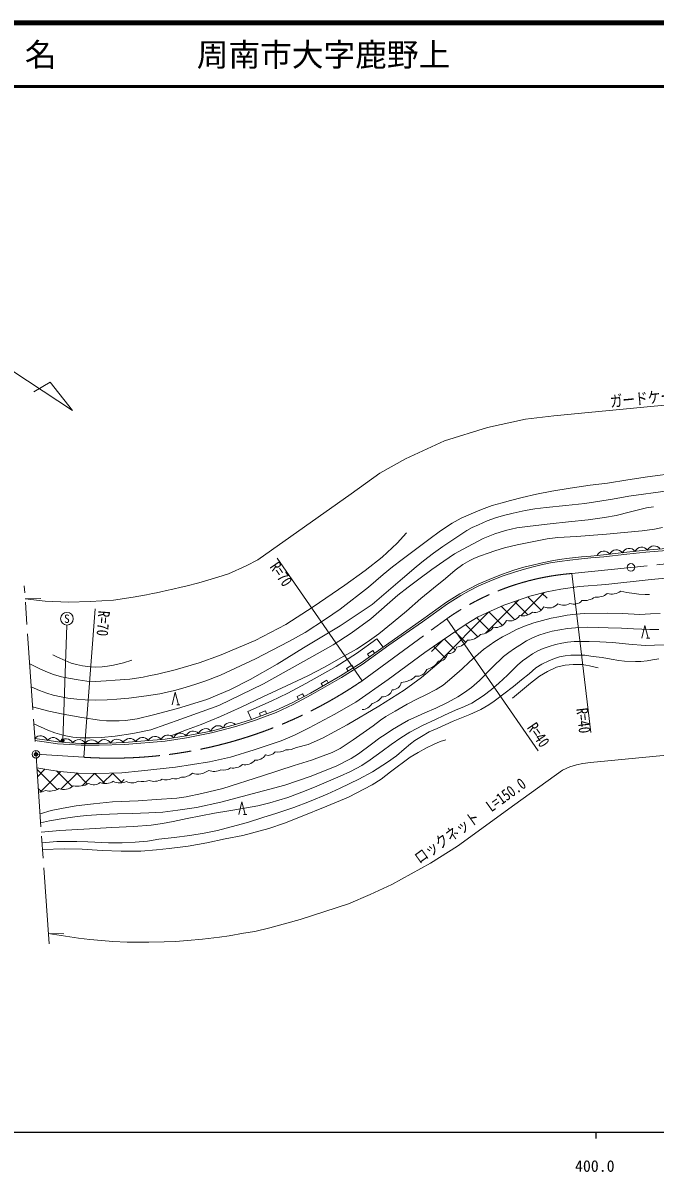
# Model space of a CAD drawing. Units: millimetres, scale not verified. Extents: x 40000 to 680000, y 20000 to 380000.
# Drawn here: x 377584 to 477354, y 198715 to 380000 of the extents above; entities that cross this region are included whole.
import ezdxf
from ezdxf.enums import TextEntityAlignment as Align

# ---------------------------------------------------------------- set-up
doc = ezdxf.new("R2010")
doc.units = ezdxf.units.MM
doc.header["$LTSCALE"] = 1000
doc.header["$PDMODE"] = 32
doc.header["$PDSIZE"] = 500
doc.linetypes.add('CHAIN', pattern=[18.5, 12, -1.5, 3.5, -1.5])
for name, color, linetype, lineweight in [('M-BGD', 7, 'Continuous', 13), ('M-BMK', 2, 'CHAIN', 13), ('M-BMK-SRVR', 3, 'Continuous', 13), ('M-STR-HTXT', 7, 'Continuous', 13), ('M-STR-STRC', 7, 'Continuous', 13), ('M-TTL', 2, 'Continuous', 140), ('M-TTL-BAND', 7, 'Continuous', 25), ('M-TTL-LINE', 7, 'Continuous', 50)]:
    doc.layers.add(name, color=color, linetype=linetype, lineweight=lineweight)
doc.layers.add('M-OTRS', color=6, linetype='Continuous')
doc.layers.add('M-TTL-TXT', color=7, linetype='Continuous')
doc.styles.add('ＭＳ ゴシック', font='')
doc.styles.get('ＭＳ ゴシック').set_extended_font_data('MS Gothic')
pattern_1 = [(45, (-0, 0), (-1414.2136, 1414.2136), []), (135, (-0, 0), (-1414.2136, -1414.2136), [])]

msp = doc.modelspace()

# ---------------------------------------------------------------- hatches: boundary and pattern name
at = {"layer": 'M-BGD'}
h = msp.add_hatch(dxfattribs=at)
h.set_pattern_fill('USER', color=256, style=0, pattern_type=2)
h.set_pattern_definition(pattern_1)
h.paths.add_polyline_path([(453909, 285748, 0.34589), (455959, 286523, 0.23541), (458014, 287033, 0.34935), (459794, 287884, 0.07688), (460341, 287719), (460282, 290244), (457604, 289552), (455642, 288906), (453488, 288145), (451363, 287197), (449436, 286288), (447532, 285165), (443770, 282572), (441811, 281214), (443152, 279307, 0.38045), (444603, 280525, 0.42573), (446010, 281545, 0.2409), (447761, 282625, 0.21603), (449788, 283522, 0.20224), (451830, 284651, 0.35389)])
h = msp.add_hatch(dxfattribs=at)
h.set_pattern_fill('USER', color=256, style=0, pattern_type=2)
h.set_pattern_definition(pattern_1)
h.paths.add_polyline_path([(393507, 261733), (393214, 261705), (389269, 261591), (386291, 261647), (383404, 261925), (381958, 262095), (379780, 262479), (380041, 258693, 0.22225), (381116, 258932, 0.21582), (383258, 259200, 0.27905), (385483, 259625, 0.15616), (387981, 260015, 0.28669), (389781, 260154, 0.22413), (391865, 260354, 0.19621), (393587, 260202)])
at = {"layer": 'M-STR-HTXT'}
msp.add_hatch(color=256, dxfattribs=at).paths.add_polyline_path([(384044, 266973, -0.41421), (384029, 266620, -0.41421), (383675, 266635, -1)])

# ---------------------------------------------------------------- linework, layer by layer
at = {"layer": 'M-BGD'}
for p, q in [((433444, 282832), (434427, 281531)), ((476011, 282945), (476511, 282945)), ((432804, 280980), (431992, 280396)), ((431992, 280396), (432284, 279990)), ((433096, 280574), (432804, 280980)), ((429493, 278698), (428649, 278162)), ((428649, 278162), (428917, 277740)), ((429761, 278276), (429493, 278698)), ((425524, 276305), (424655, 275810)), ((424655, 275810), (424902, 275375)), ((425771, 275870), (425524, 276305)), ((421728, 274183), (420844, 273715)), ((421961, 273741), (421728, 274183)), ((401861, 272445), (402361, 272445)), ((420844, 273715), (421078, 273273)), ((413065, 271397), (413639, 270115)), ((415847, 271452), (414907, 271110)), ((414907, 271110), (415079, 270640)), ((416018, 270982), (415847, 271452)), ((412406, 255144), (412906, 255144))]:
    msp.add_line(p, q, dxfattribs=at)
for points in [[(378896, 275284), (380192, 274703), (381352, 274271), (382356, 273939), (383617, 273673), (384685, 273461), (386076, 273295), (387392, 273194), (389013, 273185), (390889, 273230), (392408, 273312), (394314, 273487), (397085, 273819), (399208, 274170), (401482, 274676), (403173, 275157), (404876, 275663), (406432, 276206), (408780, 277117), (414314, 279657), (419532, 282431), (422150, 283842), (425336, 285940), (427651, 287501), (432116, 291008), (434432, 293002), (435896, 294207), (437442, 295348), (439358, 296784), (441656, 298491), (443497, 299853), (445357, 301068), (446752, 301854), (448308, 302572), (449956, 303244), (451668, 303851), (453243, 304293), (454565, 304672), (456398, 305123), (458653, 305647), (461047, 306108), (463980, 306615), (467110, 307076), (469873, 307416), (473047, 307905), (476140, 308374), (480941, 309047)], [(379114, 272126), (381682, 271415), (383927, 270938), (386872, 270414), (389682, 269994), (390773, 269901), (392750, 269891), (393768, 269941), (395595, 270220), (398171, 270849), (401981, 271839), (406593, 273286), (410253, 274796), (413448, 276423), (417727, 278863), (421871, 281417), (427647, 284897), (432704, 288265), (437510, 292361), (439641, 294202), (440809, 295130), (442406, 296348), (443854, 297385), (445891, 298752), (447641, 299935), (448510, 300384), (449498, 300834), (450876, 301432), (452184, 301941), (453446, 302273), (454973, 302662), (456830, 303071), (458388, 303351), (460167, 303536), (463254, 303872), (466256, 304207), (470630, 304873), (473237, 305327), (479383, 306201)], [(379302, 269401), (381483, 268442), (382607, 267993), (384070, 267580), (385444, 267306), (386607, 267231), (388169, 267243), (389968, 267293), (392130, 267493), (394951, 267911), (397754, 268505), (402528, 270149), (408510, 272320), (415526, 275714), (423169, 279992), (426574, 281913), (429401, 283722), (432504, 285996), (436745, 289701), (438370, 290983), (440077, 292258), (442146, 293792), (444042, 295101), (445714, 296238), (447754, 297366), (450219, 298641), (452047, 299382), (453770, 299916), (455563, 300330), (457632, 300605), (460779, 300985), (463693, 301278), (466813, 301623), (469381, 302002), (471209, 302295), (473507, 302853), (476031, 303497), (477136, 303675)], [(378645, 278912), (380123, 278172), (381182, 277671), (382386, 277190), (383670, 276858), (384758, 276617), (386289, 276348), (387651, 276183), (389008, 276130), (390742, 276189), (392112, 276295), (394477, 276466), (396543, 276791), (397443, 276985), (398820, 277268), (401607, 277947), (405397, 279069), (408598, 280189), (414253, 282555), (419060, 285099), (423413, 287860), (428407, 291308), (431612, 293629), (434267, 295737), (436661, 297906), (438149, 299534)], [(400933, 267554), (403407, 268503), (405738, 269331), (408773, 270582), (412011, 272036), (415453, 273660), (419195, 275418), (422543, 277025), (425204, 278389), (428247, 280076), (430216, 281184), (431938, 282325), (433761, 283637), (436026, 285472), (438114, 287193), (440368, 289212), (442377, 290829), (444279, 292366), (445816, 293687), (447030, 294549), (448102, 295202), (448843, 295561), (449802, 295957), (451007, 296378), (452081, 296728), (453614, 297203), (455611, 297684), (459001, 298374), (460326, 298623), (462032, 298807), (464959, 298980), (469708, 299365), (472496, 299590), (475315, 299877), (477252, 300133), (478539, 300381)], [(379481, 266809), (381321, 266528), (383038, 266288), (384940, 266144), (386787, 266048), (389623, 266036), (393640, 266174), (400041, 266694), (403407, 267227), (407350, 267992), (411191, 269007), (414295, 270012), (417575, 271231), (420225, 272483), (423093, 274000), (427880, 276725), (431121, 278785), (435331, 281813), (440672, 285515), (444592, 288348), (446677, 289697), (448026, 290416), (449560, 291179), (451641, 292087), (453381, 292762), (455157, 293359), (456724, 293835), (458103, 294184), (459388, 294498), (460858, 294812), (462273, 295037), (463883, 295250), (465772, 295480), (467232, 295605), (469274, 295794), (472912, 296203), (475884, 296517), (479162, 296790)], [(434427, 281531), (440499, 285759), (444423, 288596), (446524, 289956), (447889, 290683), (449433, 291451), (451526, 292365), (453279, 293044), (455065, 293645), (456643, 294124), (458031, 294475), (459321, 294790), (460804, 295107), (462230, 295334), (463845, 295547), (465741, 295779), (467205, 295904), (469243, 296093), (472880, 296501), (475856, 296815), (479138, 297089)], [(379780, 262479), (381958, 262095), (383404, 261925), (386291, 261647), (389269, 261591), (393214, 261705), (396297, 261999), (401675, 262575), (407025, 263449), (410360, 264160), (414090, 265323), (418341, 266746), (420457, 267636), (422735, 268809), (426690, 270908), (430129, 272834), (435237, 276412), (441015, 280662), (443770, 282572), (447532, 285165), (449436, 286288), (451363, 287197), (453488, 288145), (455642, 288906), (457604, 289552), (460282, 290244), (462466, 290698), (465411, 291083), (469567, 291414), (476767, 292194), (482571, 292738)], [(471949, 290352), (472884, 290133), (474042, 289999), (474812, 289893), (475808, 289837), (476478, 289855)], [(380281, 255217), (382040, 255731), (383953, 256135), (386006, 256498), (388728, 256819), (391724, 257114), (395786, 257267), (398663, 257491), (401888, 257700), (403321, 257927), (405807, 258444), (409116, 259225), (415384, 261221), (420417, 262843), (423126, 263694), (426365, 264922), (427654, 265540), (429720, 266880), (432876, 269126), (434023, 270000), (434887, 270589), (436321, 271446), (438224, 272539), (439775, 273314), (441195, 273986), (442811, 274840), (443893, 275547), (445285, 276657), (446907, 278082), (448017, 279170), (449012, 280069), (450256, 281150), (451165, 281781), (452093, 282403), (453283, 283133), (454221, 283630), (455465, 284290), (456747, 284835), (458198, 285346), (459576, 285738), (460944, 286073), (462169, 286331), (463509, 286551), (464839, 286723), (466217, 286838), (469847, 286879), (472218, 286807), (474950, 286698), (476647, 286759), (478164, 286831)], [(380377, 253816), (381782, 254113), (383953, 254466), (386143, 254801), (387608, 254945), (389974, 255127), (392507, 255217), (394823, 255280), (397425, 255362), (399687, 255507), (402012, 255787), (404967, 256241), (408830, 257091), (418937, 259747), (422918, 261103), (427037, 262751), (429371, 263945), (430538, 264713), (432614, 266209), (433926, 267240), (434731, 267755), (435925, 268506), (437445, 269441), (438451, 269993), (439269, 270387), (441025, 271183), (442729, 271877), (444582, 272776), (446232, 273710), (447304, 274394), (448405, 275167), (449625, 276258), (451639, 278301), (453448, 280042), (454291, 280677), (455154, 281301), (456027, 281857), (457059, 282531), (457892, 282957), (458987, 283427), (459999, 283744), (461140, 284042), (462311, 284270), (463551, 284468), (464791, 284587), (466752, 284658), (468419, 284648), (469966, 284588), (472040, 284529), (473965, 284400), (475290, 284350), (476520, 284291), (477929, 284310)], [(475261, 282945), (475761, 284945), (476261, 282945)], [(413065, 271397), (416753, 273007), (419386, 274251), (422243, 275763), (427020, 278483), (430248, 280533), (433444, 282832)], [(380481, 252316), (383406, 252592), (387171, 252786), (391627, 253062), (395053, 253228), (397807, 253450), (399593, 253713), (401309, 254031), (403523, 254473), (407810, 255306), (410093, 255679), (412875, 256163), (414647, 256509), (416570, 256980), (419387, 257783), (422016, 258820), (423956, 259606), (427640, 261181), (429299, 261908), (431074, 262868), (432408, 263746), (434290, 265113), (435706, 266141), (437229, 267227), (438675, 268090), (440735, 269209), (442588, 270081), (444101, 270779), (445862, 271587), (447269, 272150), (448423, 272693), (449335, 273245), (450208, 273818), (451541, 274840), (452676, 275829), (454073, 277109), (455648, 278694), (456443, 279344), (457103, 279848), (458005, 280459), (458849, 280953), (459712, 281293), (460624, 281642), (461665, 281937), (462635, 282160), (463537, 282315), (464594, 282392), (465613, 282421), (466957, 282431), (468657, 282352), (470627, 282270), (473200, 282010), (475787, 281805), (477278, 281819), (478784, 281901)], [(434427, 281531), (430953, 279033), (427725, 276983), (422948, 274263), (420091, 272751), (417458, 271507), (413639, 270115)], [(380595, 250658), (382928, 250850), (386074, 250837), (387802, 250785), (391104, 250652), (393244, 250662), (395279, 250765), (397223, 250940), (399054, 251207), (401451, 251505), (403940, 251793), (406182, 252163), (408271, 252618), (410472, 253183), (413023, 253862), (415440, 254643), (417631, 255312), (420320, 256240), (422809, 257165), (425612, 258319), (427679, 259264), (430604, 260696), (432753, 261847), (435122, 263352), (436532, 264390), (437766, 265439), (438747, 266257), (439436, 266792), (440485, 267450), (441720, 268149), (442944, 268714), (444229, 269290), (445484, 269825), (448144, 270898), (449862, 271669), (451137, 272399), (451950, 273016), (453482, 274147), (455018, 275324), (456277, 276347), (457466, 277294), (458559, 278247), (459494, 278850), (460568, 279378), (461460, 279729), (462280, 279990), (463183, 280148), (464054, 280250), (464747, 280250), (466269, 280245), (467242, 280124), (468062, 280016), (469022, 279882), (470410, 279609), (471662, 279418), (472552, 279304), (474284, 279278), (475098, 279284), (476102, 279386), (476957, 279507), (477949, 279685)], [(382283, 280338), (383044, 279943), (384219, 279414), (385174, 279012), (386008, 278781), (386994, 278568), (388166, 278414), (389079, 278389), (390102, 278432), (390948, 278523), (391885, 278669), (393446, 279035), (394773, 279449)], [(420761, 265705), (422587, 266171), (424839, 267151), (428762, 269268), (433756, 272232), (437753, 274734), (440477, 276748), (443582, 279361)], [(454858, 273501), (457676, 275848), (459105, 276944), (460377, 277687), (461825, 278352), (463195, 278685), (464448, 278782), (465857, 278782), (466992, 278587), (468395, 278266)], [(401111, 272445), (401611, 274445), (402111, 272445)], [(379460, 267116), (381364, 266825), (383070, 266586), (384959, 266443), (386795, 266348), (389619, 266336), (393622, 266473), (400006, 266993), (403355, 267523), (407283, 268285), (411107, 269295), (413639, 270115)], [(380668, 249604), (384111, 249711), (386915, 249646), (390093, 249462), (393100, 249352), (396189, 249352), (398648, 249551), (400656, 249760), (403674, 250114), (406630, 250676), (409498, 251304), (412300, 251811), (416400, 252905), (418870, 253732), (421396, 254735), (425550, 256425), (428969, 257858), (432724, 259792), (434147, 260674), (435581, 261832), (438696, 264152), (439975, 264890), (441288, 265640), (442369, 266191), (443439, 266632), (444354, 266908)], [(411656, 255144), (412156, 257144), (412656, 255144)]]:
    msp.add_lwpolyline(points, dxfattribs=at)
for centre, radius, start, end in [((475244, 296155), 1160, 36.2981, 155.32772), ((477225, 296339), 1160, 35.24846, 154.27808), ((469279, 295514), 1160, 36.32608, 155.3557), ((471273, 295728), 1160, 36.89045, 155.92007), ((473259, 295947), 1160, 36.63809, 155.66771), ((470511, 292295), 2417, 253.23047, 306.50554), ((460601, 289568), 1868, 244.38393, 320.1172), ((462920, 289950), 1811, 240.72591, 302.71679), ((464548, 289954), 1659, 246.96678, 319.78434), ((466133, 291872), 3007, 263.94308, 305.75901), ((468263, 291774), 2371, 260.95153, 310.86301), ((454441, 287440), 1773, 252.54701, 328.86754), ((456475, 288840), 2374, 257.43459, 310.42122), ((458369, 288577), 1584, 257.05476, 334.08256), ((449470, 286508), 3003, 276.07398, 321.80761), ((452192, 286484), 1868, 258.84031, 336.79296), ((447785, 285310), 2685, 269.49096, 318.25151), ((444816, 281711), 1205, 259.80284, 352.04556), ((445829, 283797), 2260, 274.58233, 328.75954), ((440774, 280738), 2774, 281.1952, 328.96638), ((443193, 280732), 1425, 268.34963, 351.66766), ((439723, 278619), 1700, 264.46798, 339.23522), ((435919, 276161), 1366, 268.56889, 351.07827), ((437030, 279681), 3740, 273.64662, 312.55878), ((434329, 275333), 1645, 266.10033, 340.93613), ((431015, 273590), 1922, 273.4633, 330.2589), ((432263, 274892), 2294, 280.58152, 328.43926), ((406408, 267515), 1160, 41.462, 160.49162), ((408394, 267969), 1160, 45.27303, 164.30265), ((410329, 268482), 1160, 45.35473, 164.38435), ((380360, 266383), 1160, 21.84301, 140.87263), ((382355, 266105), 1160, 23.23755, 142.26717), ((384376, 265904), 1160, 26.39411, 145.42373), ((386393, 265794), 1160, 28.31034, 147.33996), ((388411, 265752), 1160, 30.24296, 149.27258), ((390431, 265778), 1160, 32.22532, 151.25494), ((392433, 265843), 1160, 32.45772, 151.48734), ((394454, 265955), 1160, 34.85515, 153.88477), ((396450, 266113), 1160, 35.13459, 154.16421), ((398444, 266275), 1160, 35.13592, 154.16554), ((400462, 266493), 1160, 38.15946, 157.18908), ((402455, 266784), 1160, 39.46581, 158.49543), ((404444, 267134), 1160, 41.45709, 160.48671), ((416274, 265803), 1355, 251.4854, 324.07992), ((417849, 267043), 2090, 256.79573, 305.36589), ((419347, 268136), 2812, 264.11474, 300.16849), ((410752, 264590), 2150, 259.3504, 312.80319), ((412676, 264891), 1935, 256.17272, 321.45874), ((414344, 265439), 1760, 264.96185, 328.46595), ((402674, 263440), 2444, 267.91829, 312.34832), ((405202, 264215), 2728, 251.14755, 308.42446), ((407749, 264165), 2254, 247.8101, 298.92145), ((409278, 264033), 1892, 256.58318, 304.69735), ((384019, 261250), 2187, 249.62658, 311.99412), ((386123, 263722), 4146, 261.11677, 296.61823), ((388769, 261525), 1704, 242.43359, 306.42216), ((390612, 262463), 2453, 250.19485, 300.72736), ((392912, 262387), 2287, 242.74968, 295.72324), ((394813, 262184), 2068, 243.93407, 298.30294), ((396420, 263303), 3006, 257.96963, 290.63491), ((398300, 262804), 2454, 250.47695, 300.10173), ((400161, 263191), 2589, 255.9086, 291.88844), ((401561, 262956), 2211, 258.64906, 297.60296), ((380323, 259962), 1300, 257.44782, 307.56835), ((381890, 261432), 2617, 252.79893, 301.51371)]:
    msp.add_arc(centre, radius, start, end, dxfattribs=at)
at = {"layer": 'M-BMK'}
for p, q in [((464200, 293146), (484970, 295283)), ((381694, 234738), (377796, 291215)), ((431101, 276204), (444493, 286007)), ((379631, 264628), (387202, 264147))]:
    msp.add_line(p, q, dxfattribs=at)
for centre, radius, start, end in [((467494, 253282), 40000, 94.72488, 125.10214), ((391620, 334007), 70000, 266.38179, 304.3343)]:
    msp.add_arc(centre, radius, start, end, dxfattribs=at)
at = {"layer": 'M-BMK-SRVR'}
for p, q in [((357770, 336983), (385387, 318866)), ((381886, 323322), (379290, 321818)), ((385387, 318866), (381886, 323322))]:
    msp.add_line(p, q, dxfattribs=at)
for centre in [(473553, 294108), (379631, 264628)]:
    msp.add_circle(centre, 600, dxfattribs=at)
at = {"layer": 'M-OTRS'}
msp.add_point((379631, 264628), dxfattribs=at)
at = {"layer": 'M-STR-HTXT'}
for p, q in [((431101, 276204), (417732, 295562)), ((464200, 293146), (467206, 268073)), ((377941, 289121), (380394, 289212)), ((387202, 264147), (388963, 287567)), ((383860, 266804), (384482, 285008)), ((444493, 286007), (458933, 265145)), ((381583, 236344), (384038, 236299))]:
    msp.add_line(p, q, dxfattribs=at)
for points in [[(377941, 289121), (381108, 288795), (384759, 288604), (388189, 288721), (391855, 288957), (394968, 289397), (397069, 289788), (398037, 289984), (398657, 290113), (399364, 290263), (400261, 290453), (401248, 290681), (402540, 290997), (403286, 291165), (405367, 291672), (408360, 292561), (410021, 293111), (412831, 294354), (414655, 295321), (429377, 305702), (433939, 308948), (437987, 311232), (444114, 314054), (450885, 316170), (456896, 317482), (461375, 318002), (498004, 321524)], [(381583, 236344), (386344, 235585), (388143, 235392), (390000, 235224), (391759, 235104), (394045, 235003), (395518, 234968), (397464, 234960), (399858, 235010), (401670, 235092), (403548, 235216), (405912, 235430), (408610, 235755), (410156, 235974), (412383, 236397), (414157, 236688), (416573, 237266), (421328, 238568), (428949, 241049), (432405, 242493), (435830, 244101), (441916, 247424), (446156, 250129), (455227, 256686), (462773, 262094), (463906, 262616), (464982, 262952), (465953, 263164), (467175, 263306), (502696, 266722)]]:
    msp.add_lwpolyline(points, dxfattribs=at)
msp.add_circle((383860, 266804), 250, dxfattribs=at)
at = {"layer": 'M-STR-STRC'}
msp.add_circle((384516, 286008), 1000, dxfattribs=at)
at = {"layer": 'M-TTL'}
msp.add_line((680000, 380000), (40000, 380000), dxfattribs=at)
at = {"layer": 'M-TTL-BAND'}
for p, q in [((40000, 205000), (579000, 205000)), ((468000, 205000), (468000, 204000))]:
    msp.add_line(p, q, dxfattribs=at)
at = {"layer": 'M-TTL-LINE'}
msp.add_line((40000, 370000), (680000, 370000), dxfattribs=at)

# ---------------------------------------------------------------- texts
at = {"layer": 'M-STR-HTXT', "style": 'ＭＳ ゴシック', "width": 0.8}
for s, rotation, p in [('ガードケーブル\u3000L=214.0', 5.493, (481809, 319915)), ('ロックネット\u3000L=150.0', 35.862, (448999, 252946))]:
    msp.add_text(s, height=1833, rotation=rotation, dxfattribs=at).set_placement(p, align=Align.BOTTOM_CENTER)
msp.add_text('R=70', height=1833, rotation=304.629, dxfattribs=at).set_placement((417969, 295220), align=Align.TOP_LEFT)
msp.add_text('R=70', height=1833, rotation=265.7, dxfattribs=at).set_placement((388947, 287359), align=Align.BOTTOM_LEFT)
msp.add_text('R=40', height=1833, rotation=276.836, dxfattribs=at).set_placement((467206, 268069), align=Align.TOP_RIGHT)
msp.add_text('R=40', height=1833, rotation=304.69, dxfattribs=at).set_placement((458889, 265210), align=Align.BOTTOM_RIGHT)
at = {"layer": 'M-STR-STRC', "style": 'ＭＳ ゴシック'}
msp.add_text('S', height=1320, dxfattribs=at).set_placement((384516, 286008), align=Align.MIDDLE_CENTER)
at = {"layer": 'M-TTL-BAND', "style": 'ＭＳ ゴシック'}
msp.add_text('400.0', height=1833, dxfattribs=at).set_placement((467844, 198195), align=Align.BOTTOM_CENTER)
at = {"layer": 'M-TTL-TXT', "style": 'ＭＳ ゴシック'}
for s, p in [('地 名', (370380, 375000)), ('周南市大字鹿野上', (405024, 375000))]:
    msp.add_text(s, height=3666, dxfattribs=at).set_placement(p, align=Align.MIDDLE_LEFT)

doc.saveas('drawing.dxf')
